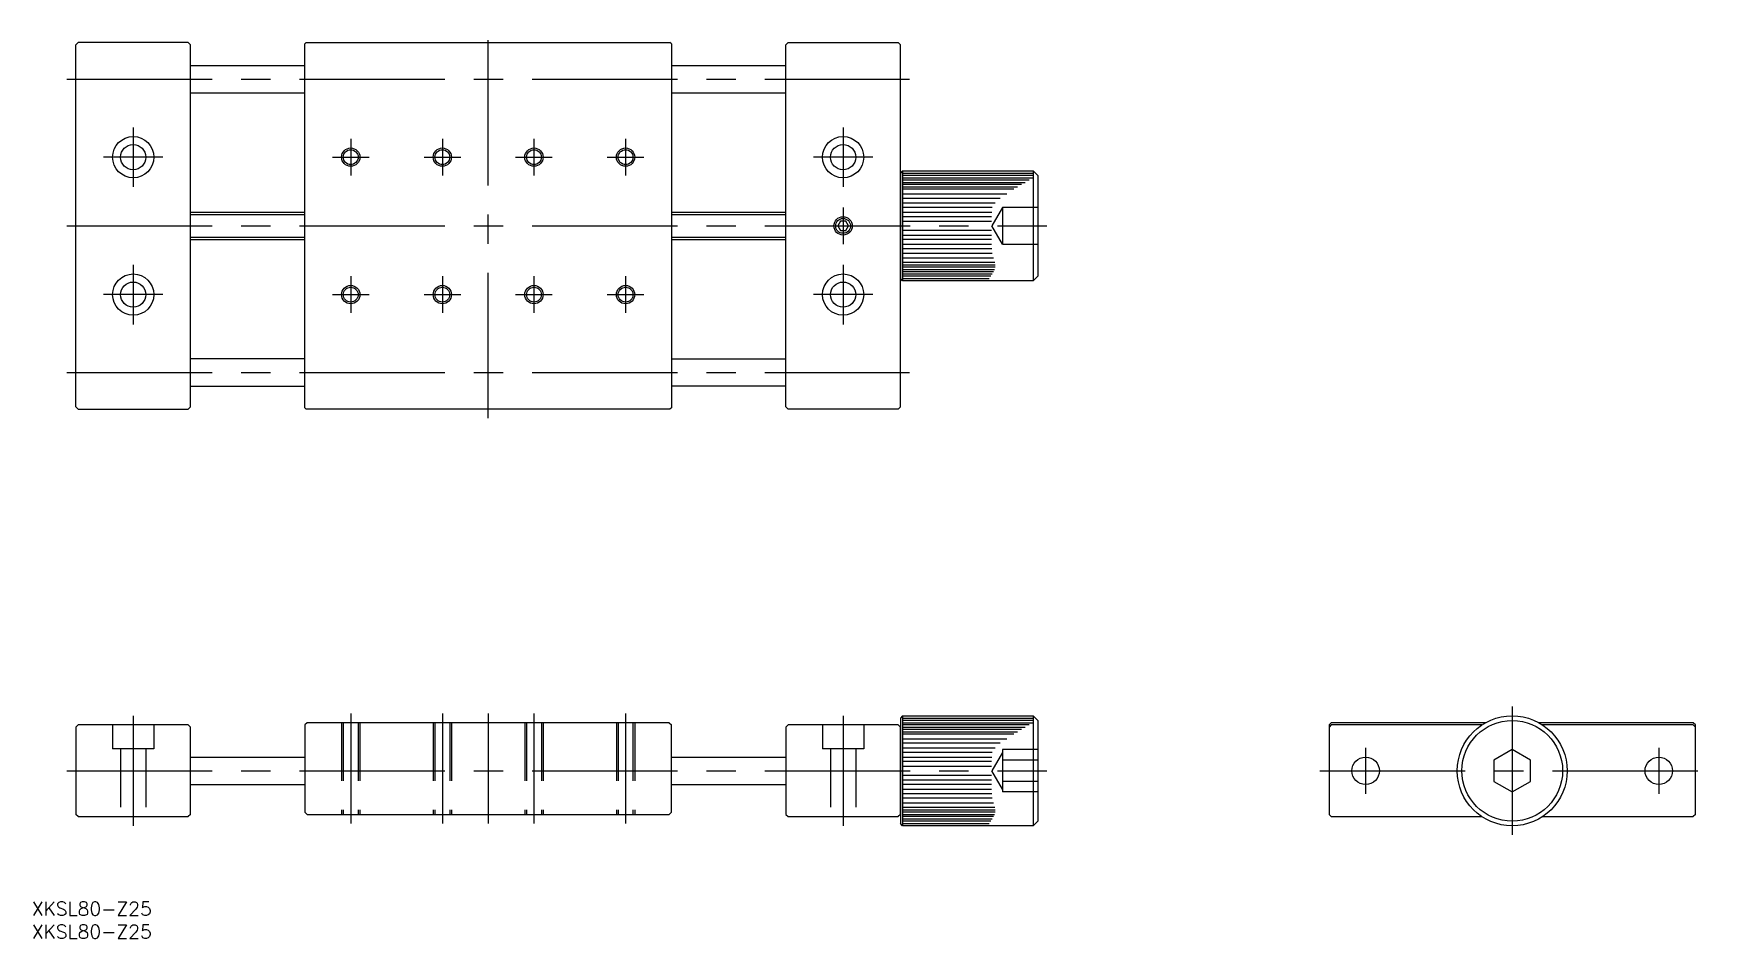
# Model space of a CAD drawing. Extents: x -323 to 42, y -37 to 161.
import ezdxf

# ---------------------------------------------------------------- set-up
doc = ezdxf.new("R2010")
doc.units = 0
doc.linetypes.add('CENTER', pattern=[50.8, 31.75, -6.35, 6.35, -6.35])
doc.linetypes.add('DASHED', pattern=[19.05, 12.7, -6.35])
doc.layers.get('0').update_dxf_attribs({"linetype": 'CONTINUOUS'})
doc.layers.add('CENTER', color=1, linetype='CONTINUOUS')
doc.styles.get("Standard").update_dxf_attribs({"font": 'txt.shx', "height": 3, "bigfont": 'bigfont.shx'})

# ---------------------------------------------------------------- blocks, each defined once
blk = doc.blocks.new('*U2')
at = {"color": 7, "linetype": 'CONTINUOUS'}
blk.add_text('XKSL80-Z25', height=3, dxfattribs=at).set_placement((-323.26, -36.61))
blk = doc.blocks.new('*U3')
at = {"color": 7, "linetype": 'CONTINUOUS'}
blk.add_text('XKSL80-Z25', height=3, dxfattribs=at).set_placement((-323.26, -31.61))

msp = doc.modelspace()

# ---------------------------------------------------------------- linework, layer by layer
at = {"color": 7, "linetype": 'CONTINUOUS'}
for p, q in [((-313.09, 158.93), (-313.59, 158.43)), ((-313.59, 79.43), (-313.59, 158.43)), ((-289.09, 158.93), (-313.09, 158.93)), ((-289.09, 158.93), (-288.59, 158.43)), ((-288.59, 79.43), (-288.59, 158.43)), ((-263.29, 158.93), (-263.59, 158.63)), ((-263.59, 79.23), (-263.59, 158.63)), ((-263.29, 158.93), (-183.89, 158.93)), ((-183.59, 158.63), (-183.89, 158.93)), ((-183.59, 158.63), (-183.59, 79.23)), ((-158.09, 158.93), (-158.59, 158.43)), ((-158.59, 79.43), (-158.59, 158.43)), ((-158.09, 158.93), (-134.09, 158.93)), ((-134.09, 158.93), (-133.59, 158.43)), ((-133.59, 79.43), (-133.59, 158.43)), ((-288.59, 153.93), (-263.59, 153.93)), ((-183.59, 153.93), (-158.59, 153.93)), ((-263.59, 147.93), (-288.59, 147.93)), ((-158.59, 147.93), (-183.59, 147.93)), ((-133.09, 130.93), (-133.59, 130.43)), ((-133.59, 130.43), (-133.59, 107.43)), ((-133.09, 130.93), (-104.59, 130.93)), ((-133.09, 130.93), (-133.09, 106.93)), ((-133.09, 130.43), (-104.59, 130.43)), ((-104.59, 129.93), (-133.09, 129.93)), ((-133.09, 129.43), (-104.59, 129.43)), ((-105.46, 128.93), (-133.09, 128.93)), ((-133.09, 128.43), (-106.32, 128.43)), ((-107.17, 127.93), (-133.09, 127.93)), ((-104.59, 130.93), (-104.59, 106.93)), ((-103.59, 129.93), (-104.59, 130.93)), ((-103.59, 129.93), (-103.59, 107.93)), ((-133.09, 127.43), (-108, 127.43)), ((-108.82, 126.93), (-133.09, 126.93)), ((-133.09, 125.93), (-110.37, 125.93)), ((-111.78, 124.93), (-133.09, 124.93)), ((-288.59, 121.93), (-263.59, 121.93)), ((-183.59, 121.93), (-158.59, 121.93)), ((-133.09, 123.93), (-112.89, 123.93)), ((-113.53, 122.93), (-133.09, 122.93)), ((-133.09, 121.93), (-113.63, 121.93)), ((-113.68, 120.93), (-133.09, 120.93)), ((-146.66, 119.93), (-147.24, 118.93)), ((-147.24, 118.93), (-146.66, 117.93)), ((-145.51, 119.93), (-146.66, 119.93)), ((-146.66, 117.93), (-145.51, 117.93)), ((-144.93, 118.93), (-145.51, 119.93)), ((-145.51, 117.93), (-144.93, 118.93)), ((-133.09, 119.93), (-113.71, 119.93)), ((-113.72, 117.93), (-133.09, 117.93)), ((-133.09, 116.93), (-113.72, 116.93)), ((-288.59, 115.93), (-263.59, 115.93)), ((-183.59, 115.93), (-158.59, 115.93)), ((-113.7, 115.93), (-133.09, 115.93)), ((-133.09, 114.93), (-113.68, 114.93)), ((-113.63, 113.93), (-133.09, 113.93)), ((-113.51, 112.93), (-133.09, 112.93)), ((-133.09, 111.93), (-113.25, 111.93)), ((-112.96, 110.93), (-133.09, 110.93)), ((-133.09, 110.43), (-112.88, 110.43)), ((-112.89, 109.93), (-133.09, 109.93)), ((-133.09, 106.93), (-133.59, 107.43)), ((-133.09, 109.43), (-113.02, 109.43)), ((-113.23, 108.93), (-133.09, 108.93)), ((-133.09, 108.43), (-113.51, 108.43)), ((-113.85, 107.93), (-133.09, 107.93)), ((-133.09, 107.43), (-114.21, 107.43)), ((-104.59, 106.93), (-133.09, 106.93)), ((-104.59, 106.93), (-103.59, 107.93)), ((-263.59, 89.93), (-288.59, 89.93)), ((-183.59, 89.93), (-158.59, 89.93)), ((-288.59, 83.93), (-263.59, 83.93)), ((-158.59, 83.93), (-183.59, 83.93)), ((-313.09, 78.93), (-313.59, 79.43)), ((-313.09, 78.93), (-289.09, 78.93)), ((-288.59, 79.43), (-289.09, 78.93)), ((-263.59, 79.23), (-263.29, 78.93)), ((-183.89, 78.93), (-263.29, 78.93)), ((-183.59, 79.23), (-183.89, 78.93)), ((-158.09, 78.93), (-158.59, 79.43)), ((-134.09, 78.93), (-158.09, 78.93)), ((-133.59, 79.43), (-134.09, 78.93)), ((-133.09, 12), (-133.59, 11.5)), ((-133.59, 11.5), (-133.59, -11.5)), ((-133.09, 12), (-104.59, 12)), ((-133.09, 12), (-133.09, -12)), ((-133.09, 11.5), (-104.59, 11.5)), ((-104.59, 11), (-133.09, 11)), ((-104.59, 12), (-104.59, -12)), ((-103.59, 11), (-104.59, 12)), ((-103.59, 11), (-103.59, -11)), ((-313.09, 10), (-313.59, 9.5)), ((-313.59, 9.5), (-313.59, -9.5)), ((-289.09, 10), (-313.09, 10)), ((-289.09, 10), (-288.59, 9.5)), ((-288.59, -9.5), (-288.59, 9.5)), ((-263.09, 10.5), (-263.59, 10)), ((-263.59, 10), (-263.59, -9)), ((-184.09, 10.5), (-263.09, 10.5)), ((-184.09, 10.5), (-183.59, 10)), ((-183.59, -9), (-183.59, 10)), ((-158.59, 9.5), (-158.09, 10)), ((-158.59, 9.5), (-158.59, -9.5)), ((-134.09, 10), (-158.09, 10)), ((-134.09, 10), (-133.59, 9.5)), ((-133.59, -9.5), (-133.59, 9.5)), ((-133.09, 10.5), (-104.59, 10.5)), ((-105.46, 10), (-133.09, 10)), ((-133.09, 9.5), (-106.32, 9.5)), ((-107.17, 9), (-133.09, 9)), ((-133.09, 8.5), (-108, 8.5)), ((-108.82, 8), (-133.09, 8)), ((-39.5, 10.5), (-40, 10)), ((-40, 10), (-40, -9.5)), ((-39.5, 10), (-40, 9.5)), ((-5.81, 10.5), (-39.5, 10.5)), ((-6.63, 10), (-39.5, 10)), ((39.5, 10.5), (5.81, 10.5)), ((39.5, 10), (6.63, 10)), ((40, 10), (39.5, 10.5)), ((39.5, 10), (40, 9.5)), ((40, -9.5), (40, 10)), ((-133.09, 7), (-110.37, 7)), ((-111.78, 6), (-133.09, 6)), ((-133.09, 5), (-112.89, 5)), ((-113.53, 4), (-133.09, 4)), ((0, 4.62), (-4, 2.31)), ((4, 2.31), (0, 4.62)), ((-288.59, 3), (-263.59, 3)), ((-183.59, 3), (-158.59, 3)), ((-133.09, 3), (-113.63, 3)), ((-113.68, 2), (-133.09, 2)), ((-133.09, 1), (-113.71, 1)), ((-4, 2.31), (-4, -2.31)), ((4, -2.31), (4, 2.31)), ((-288.59, -3), (-263.59, -3)), ((-183.59, -3), (-158.59, -3)), ((-113.72, -1), (-133.09, -1)), ((-133.09, -2), (-113.72, -2)), ((-113.7, -3), (-133.09, -3)), ((-4, -2.31), (0, -4.62)), ((0, -4.62), (4, -2.31)), ((-133.09, -4), (-113.68, -4)), ((-113.63, -5), (-133.09, -5)), ((-113.51, -6), (-133.09, -6)), ((-133.09, -7), (-113.25, -7)), ((-313.09, -10), (-313.59, -9.5)), ((-313.09, -10), (-289.09, -10)), ((-288.59, -9.5), (-289.09, -10)), ((-263.59, -9), (-263.09, -9.5)), ((-263.09, -9.5), (-184.09, -9.5)), ((-183.59, -9), (-184.09, -9.5)), ((-158.59, -9.5), (-158.09, -10)), ((-158.09, -10), (-134.09, -10)), ((-133.59, -9.5), (-134.09, -10)), ((-112.96, -8), (-133.09, -8)), ((-133.09, -8.5), (-112.88, -8.5)), ((-112.89, -9), (-133.09, -9)), ((-133.09, -9.5), (-113.02, -9.5)), ((-113.23, -10), (-133.09, -10)), ((-133.09, -10.5), (-113.51, -10.5)), ((-39.5, -10), (-40, -9.5)), ((-39.5, -10), (-6.63, -10)), ((6.63, -10), (39.5, -10)), ((40, -9.5), (39.5, -10)), ((-133.09, -12), (-133.59, -11.5)), ((-113.85, -11), (-133.09, -11)), ((-133.09, -11.5), (-114.21, -11.5)), ((-104.59, -12), (-133.09, -12)), ((-104.59, -12), (-103.59, -11))]:
    msp.add_line(p, q, dxfattribs=at)
at = {"color": 3, "linetype": 'CONTINUOUS'}
for p, q in [((-288.59, 121.39), (-263.59, 121.39)), ((-183.59, 121.39), (-158.59, 121.39)), ((-288.59, 116.47), (-263.59, 116.47)), ((-183.59, 116.47), (-158.59, 116.47))]:
    msp.add_line(p, q, dxfattribs=at)
at = {"color": 3, "linetype": 'DASHED'}
for p, q in [((-111.29, 122.93), (-113.6, 118.93)), ((-103.59, 122.93), (-111.29, 122.93)), ((-111.29, 122.93), (-111.29, 114.93)), ((-111.29, 114.93), (-113.6, 118.93)), ((-111.29, 118.93), (-103.59, 118.93)), ((-111.29, 114.93), (-103.59, 114.93)), ((-305.59, 10), (-305.59, 4.8)), ((-296.59, 10), (-296.59, 4.8)), ((-255.59, 10.5), (-255.59, -9.5)), ((-255.21, 10.5), (-255.21, -9.5)), ((-251.97, 10.5), (-251.97, -9.5)), ((-251.59, 10.5), (-251.59, -9.5)), ((-235.59, 10.5), (-235.59, -9.5)), ((-235.21, 10.5), (-235.21, -9.5)), ((-231.97, 10.5), (-231.97, -9.5)), ((-231.59, 10.5), (-231.59, -9.5)), ((-215.59, 10.5), (-215.59, -9.5)), ((-215.21, 10.5), (-215.21, -9.5)), ((-211.97, 10.5), (-211.97, -9.5)), ((-211.59, 10.5), (-211.59, -9.5)), ((-195.59, 10.5), (-195.59, -9.5)), ((-195.21, 10.5), (-195.21, -9.5)), ((-191.97, 10.5), (-191.97, -9.5)), ((-191.59, 10.5), (-191.59, -9.5)), ((-150.59, 10), (-150.59, 4.8)), ((-141.59, 10), (-141.59, 4.8)), ((-296.59, 4.8), (-305.59, 4.8)), ((-303.84, 4.8), (-303.84, -10)), ((-298.34, 4.8), (-298.34, -10)), ((-141.59, 4.8), (-150.59, 4.8)), ((-148.84, 4.8), (-148.84, -10)), ((-143.34, 4.8), (-143.34, -10)), ((-111.29, 4), (-113.6, 0)), ((-111.29, 4.62), (-111.29, -4.62)), ((-103.59, 4.62), (-111.29, 4.62)), ((-103.59, 2.31), (-111.29, 2.31)), ((-111.29, -4), (-113.6, 0)), ((-103.59, -2.31), (-111.29, -2.31)), ((-103.59, -4.62), (-111.29, -4.62))]:
    msp.add_line(p, q, dxfattribs=at)
at = {"color": 7, "linetype": 'CONTINUOUS'}
for centre, radius in [((-301.09, 133.93), 4.5), ((-301.09, 133.93), 2.75), ((-253.59, 133.93), 1.62), ((-233.59, 133.93), 1.62), ((-213.59, 133.93), 1.62), ((-193.59, 133.93), 1.62), ((-146.09, 133.93), 4.5), ((-146.09, 133.93), 2.75), ((-146.09, 118.93), 1.62), ((-301.09, 103.93), 4.5), ((-301.09, 103.93), 2.75), ((-146.09, 103.93), 4.5), ((-146.09, 103.93), 2.75), ((-253.59, 103.93), 1.62), ((-233.59, 103.93), 1.62), ((-213.59, 103.93), 1.62), ((-193.59, 103.93), 1.62), ((0, 0), 12), ((0, 0), 11), ((-32, 0), 3), ((32, 0), 3)]:
    msp.add_circle(centre, radius, dxfattribs=at)
at = {"color": 3, "linetype": 'CONTINUOUS'}
for centre in [(-253.59, 133.93), (-233.59, 133.93), (-213.59, 133.93), (-193.59, 133.93), (-146.09, 118.93), (-253.59, 103.93), (-233.59, 103.93), (-213.59, 103.93), (-193.59, 103.93)]:
    msp.add_circle(centre, 2, dxfattribs=at)
at = {"layer": 'CENTER', "color": 1, "linetype": 'CENTER'}
for p, q in [((-223.59, 76.93), (-223.59, 160.93)), ((-315.59, 150.93), (-131.59, 150.93)), ((-301.09, 140.43), (-301.09, 127.43)), ((-146.09, 140.43), (-146.09, 127.43)), ((-253.59, 137.93), (-253.59, 129.93)), ((-233.59, 137.93), (-233.59, 129.93)), ((-213.59, 137.93), (-213.59, 129.93)), ((-193.59, 137.93), (-193.59, 129.93)), ((-294.59, 133.93), (-307.59, 133.93)), ((-257.59, 133.93), (-249.59, 133.93)), ((-237.59, 133.93), (-229.59, 133.93)), ((-217.59, 133.93), (-209.59, 133.93)), ((-197.59, 133.93), (-189.59, 133.93)), ((-139.59, 133.93), (-152.59, 133.93)), ((-146.09, 122.93), (-146.09, 114.93)), ((-315.59, 118.93), (-101.59, 118.93)), ((-301.09, 110.43), (-301.09, 97.43)), ((-146.09, 110.43), (-146.09, 97.43)), ((-253.59, 107.93), (-253.59, 99.93)), ((-233.59, 107.93), (-233.59, 99.93)), ((-213.59, 107.93), (-213.59, 99.93)), ((-193.59, 107.93), (-193.59, 99.93)), ((-294.59, 103.93), (-307.59, 103.93)), ((-257.59, 103.93), (-249.59, 103.93)), ((-237.59, 103.93), (-229.59, 103.93)), ((-217.59, 103.93), (-209.59, 103.93)), ((-197.59, 103.93), (-189.59, 103.93)), ((-139.59, 103.93), (-152.59, 103.93)), ((-315.59, 86.93), (-131.59, 86.93)), ((-301.09, 12), (-301.09, -12)), ((-253.59, 12.5), (-253.59, -11.5)), ((-233.59, 12.5), (-233.59, -11.5)), ((-223.59, 12.5), (-223.59, -11.5)), ((-213.59, 12.5), (-213.59, -11.5)), ((-193.59, 12.5), (-193.59, -11.5)), ((-146.09, 12), (-146.09, -12)), ((0, 14), (0, -14)), ((-32, 5), (-32, -5)), ((32, 5), (32, -5)), ((-315.59, 0), (-101.59, 0)), ((-42, 0), (42, 0))]:
    msp.add_line(p, q, dxfattribs=at)

# ---------------------------------------------------------------- block references
at = {"color": 7, "linetype": 'CONTINUOUS'}
for name in ['*U3', '*U2']:
    msp.add_blockref(name, (0, 0), dxfattribs=at)

doc.saveas('drawing.dxf')
